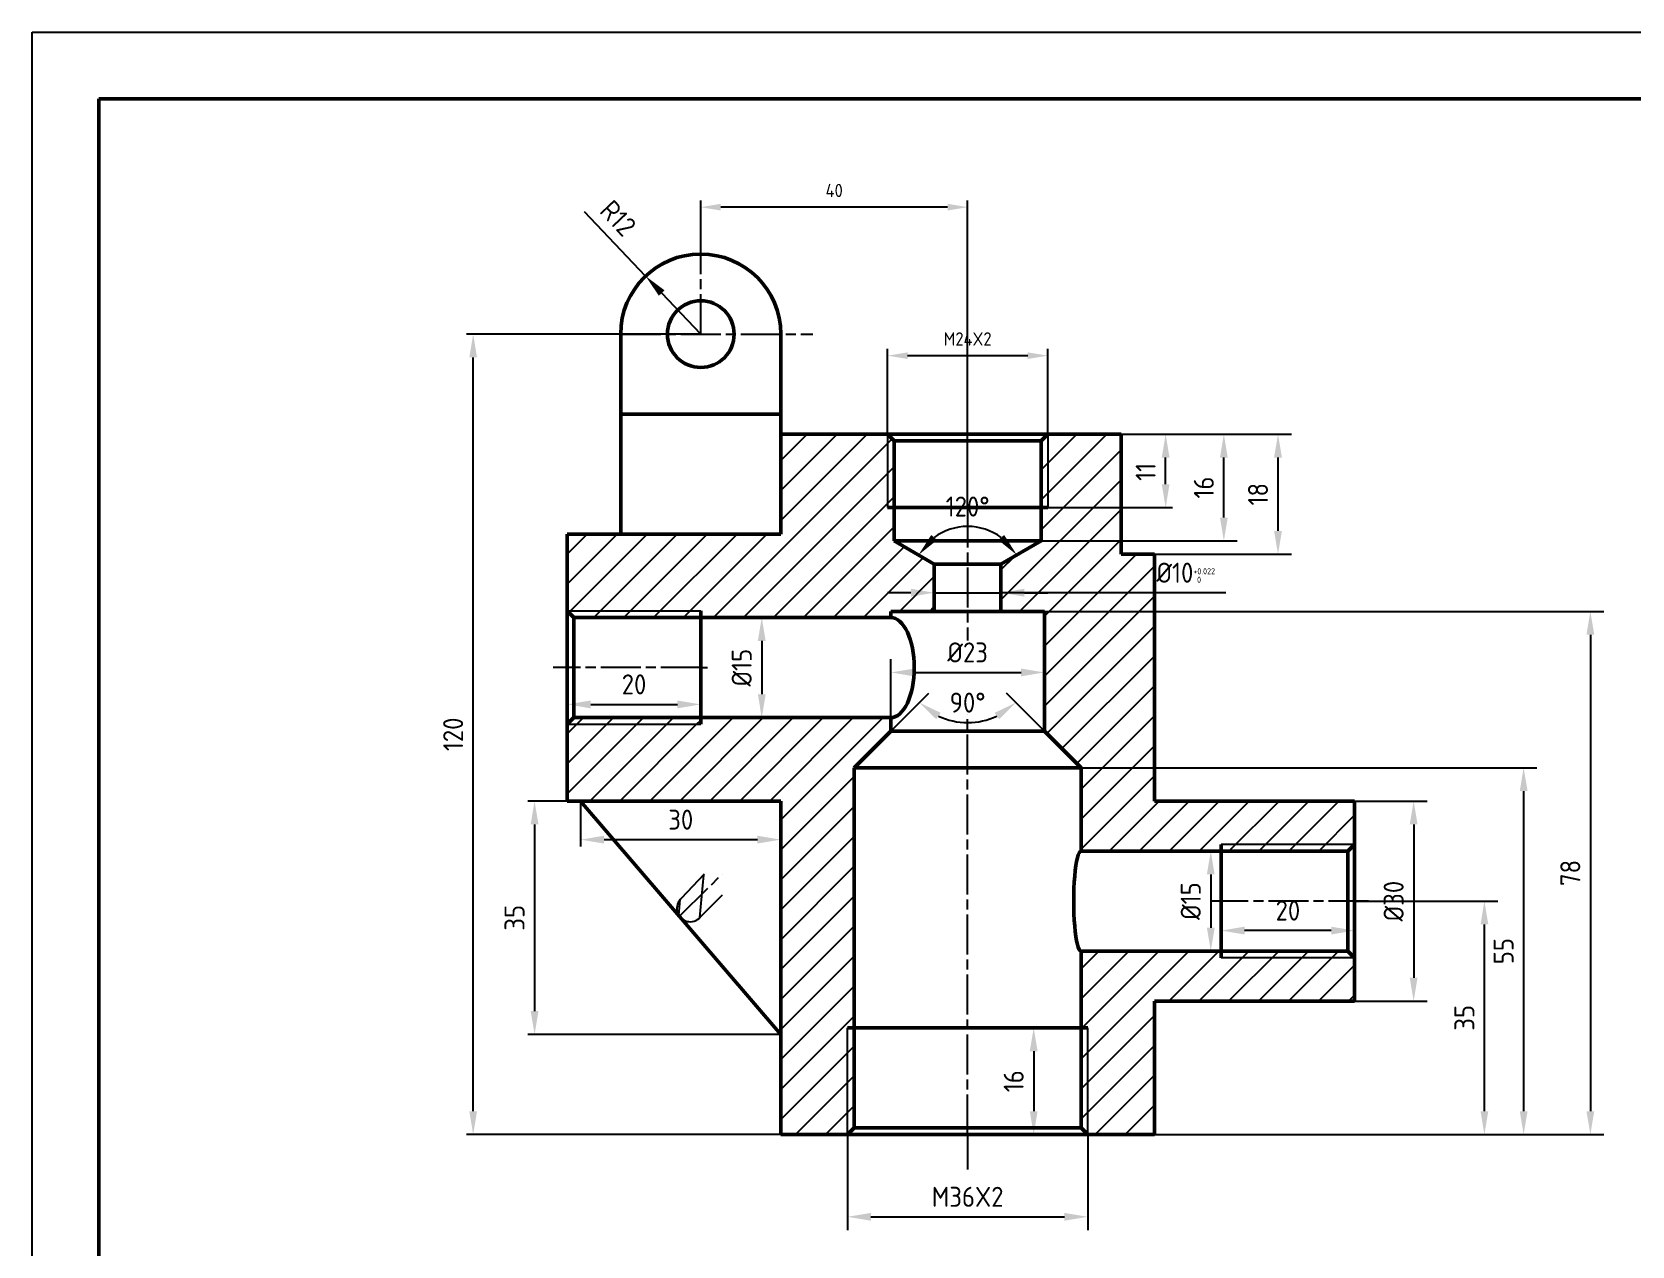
# Model space of a CAD drawing. Header units: millimetres. Extents: x 1288 to 1712, y 2129 to 2426.
# Drawn here: x 1288 to 1527.8, y 2244.2 to 2426.2 of the extents above; entities that cross this region are included whole.
import ezdxf

# ---------------------------------------------------------------- set-up
doc = ezdxf.new("R2010")
doc.units = ezdxf.units.MM
doc.linetypes.add('AM_ISO08W050x2', pattern=[9, 6, -0.75, 1.5, -0.75])
for name, color, linetype, lineweight in [('AM_5', 3, 'Continuous', 25), ('点划线', 250, 'AM_ISO08W050x2', 25), ('粗实线', 250, 'Continuous', 50), ('细实线', 250, 'Continuous', 25)]:
    doc.layers.add(name, color=color, linetype=linetype, lineweight=lineweight)
doc.styles.add('ACISOTS', font='isocp.shx', dxfattribs={"bigfont": 'gbcbig.shx'})
doc.dimstyles.new('AM_ISO$0', dxfattribs={"dimtxt": 2, "dimasz": 3, "dimexe": 1, "dimexo": 0, "dimgap": 1.5, "dimtad": 1, "dimtoh": 1, "dimdsep": 46, "dimtxsty": 'ACISOTS', "dimcen": 0, "dimclrd": 7, "dimclre": 7, "dimclrt": 7, "dimadec": 0, "dimazin": 2, "dimtp": 0.1, "dimtm": 0.1, "dimtfac": 0.3, "dimtmove": 0, "dimatfit": 3, "dimfxl": 1, "dimlwd": 25, "dimlwe": -1, "dimarcsym": 1})
doc.dimstyles.new('AM_ISO$2', dxfattribs={"dimtxt": 2, "dimasz": 2, "dimexe": 1, "dimexo": 0, "dimgap": 1.5, "dimtad": 1, "dimtoh": 1, "dimdsep": 46, "dimtxsty": 'ACISOTS', "dimcen": 0, "dimclrd": 7, "dimclre": 7, "dimclrt": 7, "dimadec": 0, "dimazin": 2, "dimtp": 0.1, "dimtm": 0.1, "dimtfac": 0.3, "dimtmove": 0, "dimatfit": 3, "dimfxl": 1, "dimlwd": 25, "dimlwe": -1, "dimarcsym": 1})
doc.dimstyles.new('AM_ISO$4', dxfattribs={"dimtxt": 2, "dimasz": 2, "dimexe": 1, "dimexo": 0, "dimgap": 1.5, "dimtad": 1, "dimtoh": 1, "dimdsep": 46, "dimtxsty": 'ACISOTS', "dimcen": 0, "dimsd1": 1, "dimclrd": 7, "dimclre": 7, "dimclrt": 7, "dimadec": 0, "dimazin": 2, "dimtp": 0.1, "dimtm": 0.1, "dimtfac": 0.3, "dimtofl": 0, "dimtmove": 0, "dimatfit": 2, "dimfxl": 1, "dimlwd": 25, "dimlwe": -1, "dimarcsym": 1})
pattern_1 = [(45, (-398, 420), (-2.245064, 2.245064), [])]

# ---------------------------------------------------------------- blocks, each defined once
blk = doc.blocks.new('*D3')
at = {"layer": 'AM_5', "color": 7, "linetype": 'ByBlock', "transparency": 16777216}
for p, q in [((1416.27, 2365.9), (1416.27, 2378.67)), ((1440.27, 2365.9), (1440.27, 2378.67))]:
    blk.add_line(p, q, dxfattribs=at)
at = {"layer": 'AM_5', "color": 7, "linetype": 'ByBlock', "lineweight": 25, "transparency": 16777216}
blk.add_line((1419.27, 2377.67), (1437.27, 2377.67), dxfattribs=at)
at = {"layer": 'AM_5', "color": 7, "transparency": 16777216}
for points in [[(1419.27, 2378.17), (1419.27, 2377.17), (1416.27, 2377.67)], [(1437.27, 2378.17), (1437.27, 2377.17), (1440.27, 2377.67)]]:
    blk.add_solid(points, dxfattribs=at)
at = {"layer": 'Defpoints', "color": 0, "transparency": 16777216}
for p in [(1440.27, 2377.67), (1416.27, 2365.9), (1440.27, 2365.9)]:
    blk.add_point(p, dxfattribs=at)
at = {"layer": 'AM_5', "color": 7, "transparency": 16777216, "insert": (1428.27, 2380.17), "char_height": 2, "attachment_point": 5, "style": 'ACISOTS'}
blk.add_mtext('M24X2', dxfattribs=at)
blk = doc.blocks.new('*D4')
at = {"layer": 'AM_5', "color": 7, "linetype": 'ByBlock', "transparency": 16777216}
for p, q in [((1388.27, 2395), (1388.27, 2400.93)), ((1428.27, 2358.1), (1428.27, 2400.93))]:
    blk.add_line(p, q, dxfattribs=at)
at = {"layer": 'AM_5', "color": 7, "linetype": 'ByBlock', "lineweight": 25, "transparency": 16777216}
blk.add_line((1425.27, 2399.93), (1391.27, 2399.93), dxfattribs=at)
at = {"layer": 'AM_5', "color": 7, "transparency": 16777216}
for points in [[(1391.27, 2400.43), (1391.27, 2399.43), (1388.27, 2399.93)], [(1425.27, 2400.43), (1425.27, 2399.43), (1428.27, 2399.93)]]:
    blk.add_solid(points, dxfattribs=at)
at = {"layer": 'Defpoints', "color": 0, "transparency": 16777216}
for p in [(1388.27, 2399.93), (1388.27, 2395), (1428.27, 2358.1)]:
    blk.add_point(p, dxfattribs=at)
at = {"layer": 'AM_5', "color": 7, "transparency": 16777216, "insert": (1408.27, 2402.43), "char_height": 2, "attachment_point": 5, "style": 'ACISOTS'}
blk.add_mtext('40', dxfattribs=at)
blk = doc.blocks.new('*D20')
at = {"layer": 'AM_5', "color": 7, "linetype": 'ByBlock', "transparency": 16777216}
for p, q in [((1370.27, 2310.9), (1370.27, 2304.11)), ((1400.27, 2310.9), (1400.27, 2304.11))]:
    blk.add_line(p, q, dxfattribs=at)
at = {"layer": 'AM_5', "color": 7, "linetype": 'ByBlock', "lineweight": 25, "transparency": 16777216}
blk.add_line((1373.77, 2305.11), (1396.77, 2305.11), dxfattribs=at)
at = {"layer": 'AM_5', "color": 7, "transparency": 16777216}
for points in [[(1373.77, 2305.7), (1373.77, 2304.53), (1370.27, 2305.11)], [(1396.77, 2305.7), (1396.77, 2304.53), (1400.27, 2305.11)]]:
    blk.add_solid(points, dxfattribs=at)
at = {"layer": 'Defpoints', "color": 0, "transparency": 16777216}
for p in [(1370.27, 2310.9), (1400.27, 2310.9), (1400.27, 2305.11)]:
    blk.add_point(p, dxfattribs=at)
at = {"layer": 'AM_5', "color": 7, "transparency": 16777216, "insert": (1385.27, 2308.11), "char_height": 3, "attachment_point": 5, "style": 'ACISOTS'}
blk.add_mtext('30', dxfattribs=at)
blk = doc.blocks.new('*D21')
at = {"layer": 'AM_5', "color": 7, "linetype": 'ByBlock', "transparency": 16777216}
for p, q in [((1368.27, 2310.9), (1362.36, 2310.9)), ((1400.27, 2275.9), (1362.36, 2275.9))]:
    blk.add_line(p, q, dxfattribs=at)
at = {"layer": 'AM_5', "color": 7, "linetype": 'ByBlock', "lineweight": 25, "transparency": 16777216}
blk.add_line((1363.36, 2307.4), (1363.36, 2279.4), dxfattribs=at)
at = {"layer": 'AM_5', "color": 7, "transparency": 16777216}
for points in [[(1362.78, 2307.4), (1363.95, 2307.4), (1363.36, 2310.9)], [(1362.78, 2279.4), (1363.95, 2279.4), (1363.36, 2275.9)]]:
    blk.add_solid(points, dxfattribs=at)
at = {"layer": 'Defpoints', "color": 0, "transparency": 16777216}
for p in [(1368.27, 2310.9), (1363.36, 2275.9), (1400.27, 2275.9)]:
    blk.add_point(p, dxfattribs=at)
at = {"layer": 'AM_5', "color": 7, "transparency": 16777216, "insert": (1360.36, 2293.4), "char_height": 3, "attachment_point": 5, "rotation": 90, "style": 'ACISOTS'}
blk.add_mtext('35', dxfattribs=at)
blk = doc.blocks.new('*D22')
at = {"layer": 'AM_5', "color": 7, "linetype": 'ByBlock', "transparency": 16777216}
for p, q in [((1388.27, 2380.9), (1353.16, 2380.9)), ((1400.27, 2260.9), (1353.16, 2260.9))]:
    blk.add_line(p, q, dxfattribs=at)
at = {"layer": 'AM_5', "color": 7, "linetype": 'ByBlock', "lineweight": 25, "transparency": 16777216}
blk.add_line((1354.16, 2264.4), (1354.16, 2377.4), dxfattribs=at)
at = {"layer": 'AM_5', "color": 7, "transparency": 16777216}
for points in [[(1353.58, 2377.4), (1354.74, 2377.4), (1354.16, 2380.9)], [(1353.58, 2264.4), (1354.74, 2264.4), (1354.16, 2260.9)]]:
    blk.add_solid(points, dxfattribs=at)
at = {"layer": 'Defpoints', "color": 0, "transparency": 16777216}
for p in [(1354.16, 2380.9), (1388.27, 2380.9), (1400.27, 2260.9)]:
    blk.add_point(p, dxfattribs=at)
at = {"layer": 'AM_5', "color": 7, "transparency": 16777216, "insert": (1351.16, 2320.9), "char_height": 3, "attachment_point": 5, "rotation": 90, "style": 'ACISOTS'}
blk.add_mtext('120', dxfattribs=at)
blk = doc.blocks.new('*D23')
at = {"layer": 'AM_5', "color": 7, "linetype": 'ByBlock', "transparency": 16777216}
for p, q in [((1451.27, 2365.9), (1458.95, 2365.9)), ((1428.27, 2354.9), (1458.95, 2354.9))]:
    blk.add_line(p, q, dxfattribs=at)
at = {"layer": 'AM_5', "color": 7, "linetype": 'ByBlock', "lineweight": 25, "transparency": 16777216}
blk.add_line((1457.95, 2358.4), (1457.95, 2362.4), dxfattribs=at)
at = {"layer": 'AM_5', "color": 7, "transparency": 16777216}
for points in [[(1457.36, 2362.4), (1458.53, 2362.4), (1457.95, 2365.9)], [(1457.36, 2358.4), (1458.53, 2358.4), (1457.95, 2354.9)]]:
    blk.add_solid(points, dxfattribs=at)
at = {"layer": 'Defpoints', "color": 0, "transparency": 16777216}
for p in [(1451.27, 2365.9), (1457.95, 2365.9), (1428.27, 2354.9)]:
    blk.add_point(p, dxfattribs=at)
at = {"layer": 'AM_5', "color": 7, "transparency": 16777216, "insert": (1454.95, 2360.25), "char_height": 3, "attachment_point": 5, "rotation": 90, "style": 'ACISOTS'}
blk.add_mtext('11', dxfattribs=at)
blk = doc.blocks.new('*D24')
at = {"layer": 'AM_5', "color": 7, "linetype": 'ByBlock', "transparency": 16777216}
for p, q in [((1440.27, 2365.9), (1468.67, 2365.9)), ((1439.27, 2349.9), (1468.67, 2349.9))]:
    blk.add_line(p, q, dxfattribs=at)
at = {"layer": 'AM_5', "color": 7, "linetype": 'ByBlock', "lineweight": 25, "transparency": 16777216}
blk.add_line((1466.67, 2353.4), (1466.67, 2362.4), dxfattribs=at)
at = {"layer": 'AM_5', "color": 7, "transparency": 16777216}
for points in [[(1466.09, 2362.4), (1467.25, 2362.4), (1466.67, 2365.9)], [(1466.09, 2353.4), (1467.25, 2353.4), (1466.67, 2349.9)]]:
    blk.add_solid(points, dxfattribs=at)
at = {"layer": 'Defpoints', "color": 0, "transparency": 16777216}
for p in [(1440.27, 2365.9), (1466.67, 2365.9), (1439.27, 2349.9)]:
    blk.add_point(p, dxfattribs=at)
at = {"layer": 'AM_5', "color": 7, "transparency": 16777216, "insert": (1463.67, 2357.9), "char_height": 3, "attachment_point": 5, "rotation": 90, "style": 'ACISOTS'}
blk.add_mtext('16', dxfattribs=at)
blk = doc.blocks.new('*D25')
at = {"layer": 'AM_5', "color": 7, "linetype": 'ByBlock', "transparency": 16777216}
for p, q in [((1440.27, 2365.9), (1476.79, 2365.9)), ((1456.27, 2347.9), (1476.79, 2347.9))]:
    blk.add_line(p, q, dxfattribs=at)
at = {"layer": 'AM_5', "color": 7, "linetype": 'ByBlock', "lineweight": 25, "transparency": 16777216}
blk.add_line((1474.79, 2351.4), (1474.79, 2362.4), dxfattribs=at)
at = {"layer": 'AM_5', "color": 7, "transparency": 16777216}
for points in [[(1474.2, 2362.4), (1475.37, 2362.4), (1474.79, 2365.9)], [(1474.2, 2351.4), (1475.37, 2351.4), (1474.79, 2347.9)]]:
    blk.add_solid(points, dxfattribs=at)
at = {"layer": 'Defpoints', "color": 0, "transparency": 16777216}
for p in [(1440.27, 2365.9), (1474.79, 2365.9), (1456.27, 2347.9)]:
    blk.add_point(p, dxfattribs=at)
at = {"layer": 'AM_5', "color": 7, "transparency": 16777216, "insert": (1471.79, 2356.9), "char_height": 3, "attachment_point": 5, "rotation": 90, "style": 'ACISOTS'}
blk.add_mtext('18', dxfattribs=at)
blk = doc.blocks.new('*D26')
at = {"layer": 'AM_5', "color": 7, "linetype": 'ByBlock', "transparency": 16777216}
for p, q in [((1486.27, 2310.9), (1497.12, 2310.9)), ((1486.27, 2280.9), (1497.12, 2280.9))]:
    blk.add_line(p, q, dxfattribs=at)
at = {"layer": 'AM_5', "color": 7, "linetype": 'ByBlock', "lineweight": 25, "transparency": 16777216}
blk.add_line((1495.12, 2307.4), (1495.12, 2284.4), dxfattribs=at)
at = {"layer": 'AM_5', "color": 7, "transparency": 16777216}
for points in [[(1494.53, 2307.4), (1495.7, 2307.4), (1495.12, 2310.9)], [(1494.53, 2284.4), (1495.7, 2284.4), (1495.12, 2280.9)]]:
    blk.add_solid(points, dxfattribs=at)
at = {"layer": 'Defpoints', "color": 0, "transparency": 16777216}
for p in [(1486.27, 2310.9), (1486.27, 2280.9), (1495.12, 2280.9)]:
    blk.add_point(p, dxfattribs=at)
at = {"layer": 'AM_5', "color": 7, "transparency": 16777216, "insert": (1492.12, 2295.9), "char_height": 3, "attachment_point": 5, "rotation": 90, "style": 'ACISOTS'}
blk.add_mtext('%%C30', dxfattribs=at)
blk = doc.blocks.new('*D27')
at = {"layer": 'AM_5', "color": 7, "linetype": 'ByBlock', "transparency": 16777216}
for p, q in [((1486.27, 2295.9), (1507.72, 2295.9)), ((1456.27, 2260.9), (1507.72, 2260.9))]:
    blk.add_line(p, q, dxfattribs=at)
at = {"layer": 'AM_5', "color": 7, "linetype": 'ByBlock', "lineweight": 25, "transparency": 16777216}
blk.add_line((1505.72, 2264.4), (1505.72, 2292.4), dxfattribs=at)
at = {"layer": 'AM_5', "color": 7, "transparency": 16777216}
for points in [[(1505.14, 2292.4), (1506.31, 2292.4), (1505.72, 2295.9)], [(1505.14, 2264.4), (1506.31, 2264.4), (1505.72, 2260.9)]]:
    blk.add_solid(points, dxfattribs=at)
at = {"layer": 'Defpoints', "color": 0, "transparency": 16777216}
for p in [(1486.27, 2295.9), (1505.72, 2295.9), (1456.27, 2260.9)]:
    blk.add_point(p, dxfattribs=at)
at = {"layer": 'AM_5', "color": 7, "transparency": 16777216, "insert": (1502.72, 2278.4), "char_height": 3, "attachment_point": 5, "rotation": 90, "style": 'ACISOTS'}
blk.add_mtext('35', dxfattribs=at)
blk = doc.blocks.new('*D28')
at = {"layer": 'AM_5', "color": 7, "linetype": 'ByBlock', "transparency": 16777216}
for p, q in [((1445.27, 2315.9), (1513.6, 2315.9)), ((1456.27, 2260.9), (1513.6, 2260.9))]:
    blk.add_line(p, q, dxfattribs=at)
at = {"layer": 'AM_5', "color": 7, "linetype": 'ByBlock', "lineweight": 25, "transparency": 16777216}
blk.add_line((1511.6, 2312.4), (1511.6, 2264.4), dxfattribs=at)
at = {"layer": 'AM_5', "color": 7, "transparency": 16777216}
for points in [[(1511.02, 2312.4), (1512.19, 2312.4), (1511.6, 2315.9)], [(1511.02, 2264.4), (1512.19, 2264.4), (1511.6, 2260.9)]]:
    blk.add_solid(points, dxfattribs=at)
at = {"layer": 'Defpoints', "color": 0, "transparency": 16777216}
for p in [(1445.27, 2315.9), (1456.27, 2260.9), (1511.6, 2260.9)]:
    blk.add_point(p, dxfattribs=at)
at = {"layer": 'AM_5', "color": 7, "transparency": 16777216, "insert": (1508.6, 2288.4), "char_height": 3, "attachment_point": 5, "rotation": 90, "style": 'ACISOTS'}
blk.add_mtext('55', dxfattribs=at)
blk = doc.blocks.new('*D29')
at = {"layer": 'AM_5', "color": 7, "linetype": 'ByBlock', "transparency": 16777216}
for p, q in [((1439.77, 2339.34), (1523.6, 2339.34)), ((1456.27, 2260.9), (1523.6, 2260.9))]:
    blk.add_line(p, q, dxfattribs=at)
at = {"layer": 'AM_5', "color": 7, "linetype": 'ByBlock', "lineweight": 25, "transparency": 16777216}
blk.add_line((1521.6, 2335.84), (1521.6, 2264.4), dxfattribs=at)
at = {"layer": 'AM_5', "color": 7, "transparency": 16777216}
for points in [[(1521.02, 2335.84), (1522.19, 2335.84), (1521.6, 2339.34)], [(1521.02, 2264.4), (1522.19, 2264.4), (1521.6, 2260.9)]]:
    blk.add_solid(points, dxfattribs=at)
at = {"layer": 'Defpoints', "color": 0, "transparency": 16777216}
for p in [(1439.77, 2339.34), (1456.27, 2260.9), (1521.6, 2260.9)]:
    blk.add_point(p, dxfattribs=at)
at = {"layer": 'AM_5', "color": 7, "transparency": 16777216, "insert": (1518.6, 2300.12), "char_height": 3, "attachment_point": 5, "rotation": 90, "style": 'ACISOTS'}
blk.add_mtext('78', dxfattribs=at)
blk = doc.blocks.new('*D30')
at = {"layer": 'AM_5', "color": 7, "linetype": 'ByBlock', "transparency": 16777216}
for p, q in [((1410.27, 2260.9), (1410.27, 2246.57)), ((1446.27, 2260.9), (1446.27, 2246.57))]:
    blk.add_line(p, q, dxfattribs=at)
at = {"layer": 'AM_5', "color": 7, "linetype": 'ByBlock', "lineweight": 25, "transparency": 16777216}
blk.add_line((1413.77, 2248.57), (1442.77, 2248.57), dxfattribs=at)
at = {"layer": 'AM_5', "color": 7, "transparency": 16777216}
for points in [[(1413.77, 2249.16), (1413.77, 2247.99), (1410.27, 2248.57)], [(1442.77, 2249.16), (1442.77, 2247.99), (1446.27, 2248.57)]]:
    blk.add_solid(points, dxfattribs=at)
at = {"layer": 'Defpoints', "color": 0, "transparency": 16777216}
for p in [(1410.27, 2260.9), (1446.27, 2260.9), (1446.27, 2248.57)]:
    blk.add_point(p, dxfattribs=at)
at = {"layer": 'AM_5', "color": 7, "transparency": 16777216, "insert": (1428.27, 2251.57), "char_height": 3, "attachment_point": 5, "style": 'ACISOTS'}
blk.add_mtext('M36X2', dxfattribs=at)
blk = doc.blocks.new('*D31')
at = {"layer": 'AM_5', "color": 7, "linetype": 'ByBlock', "transparency": 16777216}
for p, q in [((1445.27, 2276.9), (1436.17, 2276.9)), ((1445.27, 2260.9), (1436.17, 2260.9))]:
    blk.add_line(p, q, dxfattribs=at)
at = {"layer": 'AM_5', "color": 7, "linetype": 'ByBlock', "lineweight": 25, "transparency": 16777216}
blk.add_line((1438.17, 2273.4), (1438.17, 2264.4), dxfattribs=at)
at = {"layer": 'AM_5', "color": 7, "transparency": 16777216}
for points in [[(1437.59, 2273.4), (1438.75, 2273.4), (1438.17, 2276.9)], [(1437.59, 2264.4), (1438.75, 2264.4), (1438.17, 2260.9)]]:
    blk.add_solid(points, dxfattribs=at)
at = {"layer": 'Defpoints', "color": 0, "transparency": 16777216}
for p in [(1445.27, 2276.9), (1438.17, 2260.9), (1445.27, 2260.9)]:
    blk.add_point(p, dxfattribs=at)
at = {"layer": 'AM_5', "color": 7, "transparency": 16777216, "insert": (1435.17, 2268.9), "char_height": 3, "attachment_point": 5, "rotation": 90, "style": 'ACISOTS'}
blk.add_mtext('16', dxfattribs=at)
blk = doc.blocks.new('*D32')
at = {"layer": 'AM_5', "color": 7, "linetype": 'ByBlock', "transparency": 16777216}
for p, q in [((1416.77, 2338.4), (1395.41, 2338.4)), ((1416.77, 2323.4), (1395.41, 2323.4))]:
    blk.add_line(p, q, dxfattribs=at)
at = {"layer": 'AM_5', "color": 7, "linetype": 'ByBlock', "lineweight": 25, "transparency": 16777216}
blk.add_line((1397.41, 2334.9), (1397.41, 2326.9), dxfattribs=at)
at = {"layer": 'AM_5', "color": 7, "transparency": 16777216}
for points in [[(1396.83, 2334.9), (1398, 2334.9), (1397.41, 2338.4)], [(1396.83, 2326.9), (1398, 2326.9), (1397.41, 2323.4)]]:
    blk.add_solid(points, dxfattribs=at)
at = {"layer": 'Defpoints', "color": 0, "transparency": 16777216}
for p in [(1416.77, 2338.4), (1397.41, 2323.4), (1416.77, 2323.4)]:
    blk.add_point(p, dxfattribs=at)
at = {"layer": 'AM_5', "color": 7, "transparency": 16777216, "insert": (1394.41, 2330.9), "char_height": 3, "attachment_point": 5, "rotation": 90, "style": 'ACISOTS'}
blk.add_mtext('%%C15', dxfattribs=at)
blk = doc.blocks.new('*D33')
at = {"layer": 'AM_5', "color": 7, "linetype": 'ByBlock', "transparency": 16777216}
for p, q in [((1368.27, 2324.73), (1368.27, 2327.39)), ((1388.27, 2324.73), (1388.27, 2327.39))]:
    blk.add_line(p, q, dxfattribs=at)
at = {"layer": 'AM_5', "color": 7, "linetype": 'ByBlock', "lineweight": 25, "transparency": 16777216}
blk.add_line((1371.77, 2325.39), (1384.77, 2325.39), dxfattribs=at)
at = {"layer": 'AM_5', "color": 7, "transparency": 16777216}
for points in [[(1371.77, 2325.97), (1371.77, 2324.8), (1368.27, 2325.39)], [(1384.77, 2325.97), (1384.77, 2324.8), (1388.27, 2325.39)]]:
    blk.add_solid(points, dxfattribs=at)
at = {"layer": 'Defpoints', "color": 0, "transparency": 16777216}
for p in [(1368.27, 2324.73), (1388.27, 2325.39), (1388.27, 2324.73)]:
    blk.add_point(p, dxfattribs=at)
at = {"layer": 'AM_5', "color": 7, "transparency": 16777216, "insert": (1378.27, 2328.39), "char_height": 3, "attachment_point": 5, "style": 'ACISOTS'}
blk.add_mtext('20', dxfattribs=at)
blk = doc.blocks.new('*D34')
at = {"layer": 'AM_5', "color": 7, "linetype": 'ByBlock', "transparency": 16777216}
for p, q in [((1423.27, 2339.34), (1423.27, 2344.13)), ((1433.27, 2339.34), (1433.27, 2344.13))]:
    blk.add_line(p, q, dxfattribs=at)
at = {"layer": 'AM_5', "color": 7, "linetype": 'ByBlock', "lineweight": 25, "transparency": 16777216}
for p, q in [((1419.77, 2342.13), (1416.27, 2342.13)), ((1423.27, 2342.13), (1433.27, 2342.13)), ((1423.27, 2342.13), (1433.27, 2342.13)), ((1466.99, 2342.13), (1433.27, 2342.13)), ((1436.77, 2342.13), (1440.27, 2342.13))]:
    blk.add_line(p, q, dxfattribs=at)
at = {"layer": 'AM_5', "color": 7, "transparency": 16777216}
for points in [[(1419.77, 2342.72), (1419.77, 2341.55), (1423.27, 2342.13)], [(1436.77, 2342.72), (1436.77, 2341.55), (1433.27, 2342.13)]]:
    blk.add_solid(points, dxfattribs=at)
at = {"layer": 'Defpoints', "color": 0, "transparency": 16777216}
for p in [(1433.27, 2342.13), (1423.27, 2339.34), (1433.27, 2339.34)]:
    blk.add_point(p, dxfattribs=at)
at = {"layer": 'AM_5', "color": 7, "transparency": 16777216, "insert": (1460.96, 2345.13), "char_height": 3, "attachment_point": 5, "style": 'ACISOTS'}
blk.add_mtext('%%C10{\\H0.9;\\S+0.022^  0;}', dxfattribs=at)
blk = doc.blocks.new('*D35')
at = {"layer": 'AM_5', "color": 7, "linetype": 'ByBlock', "lineweight": 25, "transparency": 16777216}
blk.add_arc((1428.27, 2343.55), 8.51, 53.7448, 126.2552, dxfattribs=at)
at = {"layer": 'AM_5', "color": 7, "transparency": 16777216}
for points in [[(1423.68, 2350.02), (1422.81, 2350.79), (1420.91, 2347.8)], [(1433.74, 2350.79), (1432.87, 2350.02), (1435.64, 2347.8)]]:
    blk.add_solid(points, dxfattribs=at)
at = {"layer": 'Defpoints', "color": 0, "transparency": 16777216}
for p in [(1431.18, 2351.54), (1417.27, 2349.9), (1439.27, 2349.9), (1423.27, 2346.43), (1433.27, 2346.43)]:
    blk.add_point(p, dxfattribs=at)
at = {"layer": 'AM_5', "color": 7, "transparency": 16777216, "insert": (1428.27, 2355.05), "char_height": 3, "attachment_point": 5, "style": 'ACISOTS'}
blk.add_mtext('120°', dxfattribs=at)
blk = doc.blocks.new('*D36')
at = {"layer": 'AM_5', "color": 7, "linetype": 'ByBlock', "transparency": 16777216}
for p, q in [((1416.77, 2321.4), (1422.45, 2327.07)), ((1439.77, 2321.4), (1434.1, 2327.07))]:
    blk.add_line(p, q, dxfattribs=at)
at = {"layer": 'AM_5', "color": 7, "linetype": 'ByBlock', "lineweight": 25, "transparency": 16777216}
blk.add_arc((1428.27, 2332.9), 10.24, 244.6855, 295.3145, dxfattribs=at)
at = {"layer": 'AM_5', "color": 7, "transparency": 16777216}
for points in [[(1423.56, 2323.17), (1424.23, 2324.12), (1421.03, 2325.66)], [(1432.32, 2324.12), (1432.99, 2323.17), (1435.51, 2325.66)]]:
    blk.add_solid(points, dxfattribs=at)
at = {"layer": 'Defpoints', "color": 0, "transparency": 16777216}
for p in [(1416.77, 2321.4), (1425.62, 2323.01), (1439.77, 2321.4), (1411.27, 2315.9), (1445.27, 2315.9)]:
    blk.add_point(p, dxfattribs=at)
at = {"layer": 'AM_5', "color": 7, "transparency": 16777216, "insert": (1428.27, 2325.66), "char_height": 3, "attachment_point": 5, "style": 'ACISOTS'}
blk.add_mtext('90°', dxfattribs=at)
blk = doc.blocks.new('*D37')
at = {"layer": 'AM_5', "color": 7, "linetype": 'ByBlock', "transparency": 16777216}
for p, q in [((1416.77, 2323.4), (1416.77, 2332.18)), ((1439.77, 2323.4), (1439.77, 2332.18))]:
    blk.add_line(p, q, dxfattribs=at)
at = {"layer": 'AM_5', "color": 7, "linetype": 'ByBlock', "lineweight": 25, "transparency": 16777216}
blk.add_line((1420.27, 2330.18), (1436.27, 2330.18), dxfattribs=at)
at = {"layer": 'AM_5', "color": 7, "transparency": 16777216}
for points in [[(1420.27, 2330.76), (1420.27, 2329.59), (1416.77, 2330.18)], [(1436.27, 2330.76), (1436.27, 2329.59), (1439.77, 2330.18)]]:
    blk.add_solid(points, dxfattribs=at)
at = {"layer": 'Defpoints', "color": 0, "transparency": 16777216}
for p in [(1439.77, 2330.18), (1416.77, 2323.4), (1439.77, 2323.4)]:
    blk.add_point(p, dxfattribs=at)
at = {"layer": 'AM_5', "color": 7, "transparency": 16777216, "insert": (1428.27, 2333.18), "char_height": 3, "attachment_point": 5, "style": 'ACISOTS'}
blk.add_mtext('%%C23', dxfattribs=at)
blk = doc.blocks.new('*D38')
at = {"layer": 'AM_5', "color": 7, "linetype": 'ByBlock', "lineweight": 25, "transparency": 16777216}
for p, q in [((1380, 2389.59), (1370.86, 2399.21)), ((1388.27, 2380.9), (1382.42, 2387.06))]:
    blk.add_line(p, q, dxfattribs=at)
at = {"layer": 'AM_5', "color": 7, "transparency": 16777216}
blk.add_solid([(1382.84, 2387.46), (1381.99, 2386.65), (1380, 2389.59)], dxfattribs=at)
at = {"layer": 'Defpoints', "color": 0, "transparency": 16777216}
for p in [(1380, 2389.59), (1388.27, 2380.9)]:
    blk.add_point(p, dxfattribs=at)
at = {"layer": 'AM_5', "color": 7, "transparency": 16777216, "insert": (1375.88, 2398.28), "char_height": 3, "attachment_point": 5, "rotation": 313.5576, "style": 'ACISOTS'}
blk.add_mtext('R12', dxfattribs=at)
blk = doc.blocks.new('*D39')
at = {"layer": 'AM_5', "color": 7, "linetype": 'ByBlock', "transparency": 16777216}
for p, q in [((1466.27, 2303.4), (1462.71, 2303.4)), ((1466.27, 2288.4), (1462.71, 2288.4))]:
    blk.add_line(p, q, dxfattribs=at)
at = {"layer": 'AM_5', "color": 7, "linetype": 'ByBlock', "lineweight": 25, "transparency": 16777216}
blk.add_line((1464.71, 2299.9), (1464.71, 2291.9), dxfattribs=at)
at = {"layer": 'AM_5', "color": 7, "transparency": 16777216}
for points in [[(1464.13, 2299.9), (1465.29, 2299.9), (1464.71, 2303.4)], [(1464.13, 2291.9), (1465.29, 2291.9), (1464.71, 2288.4)]]:
    blk.add_solid(points, dxfattribs=at)
at = {"layer": 'Defpoints', "color": 0, "transparency": 16777216}
for p in [(1466.27, 2303.4), (1464.71, 2288.4), (1466.27, 2288.4)]:
    blk.add_point(p, dxfattribs=at)
at = {"layer": 'AM_5', "color": 7, "transparency": 16777216, "insert": (1461.71, 2295.9), "char_height": 3, "attachment_point": 5, "rotation": 90, "style": 'ACISOTS'}
blk.add_mtext('%%C15', dxfattribs=at)
blk = doc.blocks.new('*D40')
at = {"layer": 'AM_5', "color": 7, "linetype": 'ByBlock', "transparency": 16777216}
for p, q in [((1466.27, 2292.54), (1466.27, 2289.48)), ((1486.27, 2292.54), (1486.27, 2289.48))]:
    blk.add_line(p, q, dxfattribs=at)
at = {"layer": 'AM_5', "color": 7, "linetype": 'ByBlock', "lineweight": 25, "transparency": 16777216}
blk.add_line((1482.77, 2291.48), (1469.77, 2291.48), dxfattribs=at)
at = {"layer": 'AM_5', "color": 7, "transparency": 16777216}
for points in [[(1469.77, 2292.06), (1469.77, 2290.9), (1466.27, 2291.48)], [(1482.77, 2292.06), (1482.77, 2290.9), (1486.27, 2291.48)]]:
    blk.add_solid(points, dxfattribs=at)
at = {"layer": 'Defpoints', "color": 0, "transparency": 16777216}
for p in [(1466.27, 2292.54), (1466.27, 2291.48), (1486.27, 2292.54)]:
    blk.add_point(p, dxfattribs=at)
at = {"layer": 'AM_5', "color": 7, "transparency": 16777216, "insert": (1476.27, 2294.48), "char_height": 3, "attachment_point": 5, "style": 'ACISOTS'}
blk.add_mtext('20', dxfattribs=at)

msp = doc.modelspace()

# ---------------------------------------------------------------- hatches: boundary and pattern name
at = {"layer": '点划线'}
h = msp.add_hatch(dxfattribs=at)
h.set_pattern_fill('ANSI31', color=256, angle=220)
h.set_pattern_definition([(265, (-398, 420), (3.162918, -0.2767195), [])])
h.paths.add_polyline_path([(1391.53, 2296.83), (1390.06, 2298.53), (1385.07, 2293.63), (1385.27, 2293.4, 0.391902), (1387.99, 2293.29)])
h.paths.add_polyline_path([(1390.06, 2298.53), (1388.82, 2299.97), (1385.39, 2296.33, 0.391902), (1385.07, 2293.63)])
at = {"layer": '细实线'}
h = msp.add_hatch(dxfattribs=at)
h.set_pattern_fill('ANSI31', color=256, style=0)
h.set_pattern_definition(pattern_1)
h.paths.add_polyline_path([(1451.27, 2365.9), (1440.27, 2365.9), (1440.28, 2354.9), (1439.27, 2354.9), (1439.27, 2349.9), (1433.27, 2346.43), (1433.27, 2339.34), (1439.77, 2339.34), (1439.77, 2321.4), (1445.27, 2315.9), (1445.27, 2303.4), (1466.27, 2303.4), (1466.27, 2304.4), (1486.27, 2304.4), (1486.27, 2310.9), (1456.27, 2310.9), (1456.27, 2347.9), (1451.27, 2347.9)])
h.paths.add_polyline_path([(1440.27, 2365.9), (1439.27, 2364.9), (1439.27, 2354.9), (1440.28, 2354.9)], flags=17)
h.paths.add_polyline_path([(1486.27, 2304.4), (1466.27, 2304.4), (1466.27, 2303.4), (1485.27, 2303.4)], flags=17)
h.paths.add_polyline_path([(1486.27, 2287.4), (1466.27, 2287.4), (1466.27, 2288.4), (1445.27, 2288.4), (1445.27, 2276.9), (1446.27, 2276.9), (1446.27, 2260.9), (1456.27, 2260.9), (1456.27, 2280.9), (1486.27, 2280.9)])
h.paths.add_polyline_path([(1485.27, 2288.4), (1466.27, 2288.4), (1466.27, 2287.4), (1486.27, 2287.4)], flags=17)
h.paths.add_polyline_path([(1446.27, 2276.9), (1445.27, 2276.9), (1445.27, 2261.9), (1446.27, 2260.9)], flags=17)
h.paths.add_polyline_path([(1411.27, 2315.9), (1416.77, 2321.4), (1416.77, 2323.4), (1388.27, 2323.4), (1388.27, 2322.4), (1368.27, 2322.4), (1368.27, 2310.9), (1400.27, 2310.9), (1400.27, 2260.9), (1410.27, 2260.9), (1410.27, 2276.9), (1411.27, 2276.9)])
h.paths.add_polyline_path([(1411.27, 2276.9), (1410.27, 2276.9), (1410.27, 2260.9), (1411.27, 2261.9)], flags=17)
h.paths.add_polyline_path([(1423.27, 2346.43), (1417.27, 2349.9), (1417.27, 2354.9), (1416.27, 2354.9), (1416.27, 2365.9), (1400.27, 2365.9), (1400.27, 2350.9), (1368.27, 2350.9), (1368.27, 2339.4), (1388.27, 2339.4), (1388.27, 2338.4), (1416.77, 2338.4), (1416.77, 2339.34), (1423.27, 2339.34)])
h.paths.add_polyline_path([(1417.27, 2364.9), (1416.27, 2365.9), (1416.27, 2354.9), (1417.27, 2354.9)], flags=17)
h.paths.add_polyline_path([(1388.27, 2339.4), (1368.27, 2339.4), (1369.27, 2338.4), (1388.27, 2338.4)], flags=17)
h = msp.add_hatch(dxfattribs=at)
h.set_pattern_fill('ANSI31', color=256, style=0)
h.set_pattern_definition(pattern_1)
h.paths.add_polyline_path([(1369.27, 2323.4), (1368.27, 2322.4), (1388.27, 2322.4), (1388.27, 2323.4)])

# ---------------------------------------------------------------- linework, layer by layer
at = {"layer": '点划线'}
for p, q in [((1388.27, 2380.9), (1388.27, 2395)), ((1376.27, 2380.9), (1405.07, 2380.9)), ((1428.27, 2354.9), (1428.27, 2358.1)), ((1428.27, 2354.9), (1428.27, 2334.99)), ((1388.27, 2330.9), (1366.16, 2330.9)), ((1388.27, 2330.9), (1389.3, 2330.9)), ((1428.27, 2260.9), (1428.27, 2323.93)), ((1385.07, 2293.63), (1391.49, 2299.94)), ((1488.34, 2295.9), (1464.71, 2295.9)), ((1428.27, 2260.9), (1428.27, 2255.64))]:
    msp.add_line(p, q, dxfattribs=at)
at = {"layer": '粗实线'}
for p, q in [((1376.27, 2380.9), (1376.27, 2350.9)), ((1400.27, 2350.9), (1400.27, 2380.9)), ((1388.27, 2368.9), (1376.27, 2368.9)), ((1388.27, 2368.9), (1400.27, 2368.9)), ((1400.27, 2350.9), (1400.27, 2365.9)), ((1400.27, 2365.9), (1451.27, 2365.9)), ((1416.27, 2365.9), (1417.27, 2364.9)), ((1417.27, 2364.9), (1417.27, 2349.9)), ((1417.27, 2364.9), (1439.27, 2364.9)), ((1440.27, 2365.9), (1439.27, 2364.9)), ((1439.27, 2364.9), (1439.27, 2349.9)), ((1451.27, 2365.9), (1451.27, 2347.9)), ((1416.27, 2354.9), (1440.27, 2354.9)), ((1368.27, 2310.9), (1368.27, 2350.9)), ((1368.27, 2350.9), (1400.27, 2350.9)), ((1417.27, 2349.9), (1439.27, 2349.9)), ((1423.27, 2346.43), (1417.27, 2349.9)), ((1433.27, 2346.43), (1439.27, 2349.9)), ((1451.27, 2347.9), (1456.27, 2347.9)), ((1456.27, 2310.9), (1456.27, 2347.9)), ((1423.27, 2346.43), (1433.27, 2346.43)), ((1423.27, 2346.43), (1423.27, 2339.34)), ((1433.27, 2346.43), (1433.27, 2339.34)), ((1369.27, 2338.4), (1368.27, 2339.4)), ((1369.27, 2338.4), (1416.77, 2338.4)), ((1369.27, 2323.4), (1369.27, 2338.4)), ((1388.27, 2322.4), (1388.27, 2339.4)), ((1439.77, 2339.34), (1416.77, 2339.34)), ((1416.77, 2339.34), (1416.77, 2338.4)), ((1439.77, 2321.4), (1439.77, 2339.34)), ((1368.27, 2330.9), (1368.27, 2330.9)), ((1368.27, 2322.4), (1369.27, 2323.4)), ((1369.27, 2323.4), (1416.77, 2323.4)), ((1411.27, 2315.9), (1416.77, 2321.4)), ((1416.77, 2321.4), (1416.77, 2323.4)), ((1439.77, 2321.4), (1416.77, 2321.4)), ((1439.77, 2321.4), (1445.27, 2315.9)), ((1411.27, 2261.9), (1411.27, 2315.9)), ((1411.27, 2315.9), (1445.27, 2315.9)), ((1445.27, 2315.9), (1445.27, 2303.4)), ((1400.27, 2310.9), (1368.27, 2310.9)), ((1370.27, 2310.9), (1400.27, 2275.9)), ((1400.27, 2260.9), (1400.27, 2310.9)), ((1486.27, 2310.9), (1456.27, 2310.9)), ((1486.27, 2280.9), (1486.27, 2310.9)), ((1445.27, 2303.4), (1485.27, 2303.4)), ((1466.27, 2304.4), (1466.27, 2287.4)), ((1485.27, 2303.4), (1486.27, 2304.4)), ((1485.27, 2288.4), (1485.27, 2303.4)), ((1445.27, 2261.9), (1445.27, 2288.4)), ((1445.27, 2288.4), (1485.27, 2288.4)), ((1485.27, 2288.4), (1486.27, 2287.4)), ((1456.27, 2260.9), (1456.27, 2280.9)), ((1456.27, 2280.9), (1486.27, 2280.9)), ((1446.27, 2276.9), (1410.27, 2276.9)), ((1411.27, 2261.9), (1410.27, 2260.9)), ((1411.27, 2261.9), (1445.27, 2261.9)), ((1446.27, 2260.9), (1445.27, 2261.9)), ((1400.27, 2260.9), (1456.27, 2260.9))]:
    msp.add_line(p, q, dxfattribs=at)
msp.add_lwpolyline([(1298.04, 2416.19), (1698.04, 2416.19), (1698.04, 2139.19), (1298.04, 2139.19)], close=True, dxfattribs=at)
msp.add_circle((1388.27, 2380.9), 5, dxfattribs=at)
msp.add_arc((1388.27, 2380.9), 12, 0, 180, dxfattribs=at)
for centre, ratio, start_param, end_param in [((1416.77, 2330.9), 0.464651, 3.141593, 6.283185), ((1445.27, 2295.9), 0.146611, 0, 3.141593)]:
    msp.add_ellipse(centre, major_axis=(0, 7.5), ratio=ratio, start_param=start_param, end_param=end_param, dxfattribs=at)
at = {"layer": '细实线'}
for p, q in [((1416.27, 2365.9), (1416.27, 2354.9)), ((1416.27, 2365.9), (1440.27, 2365.9)), ((1440.27, 2365.9), (1440.28, 2354.9)), ((1368.27, 2339.4), (1388.27, 2339.4)), ((1368.27, 2322.4), (1388.27, 2322.4)), ((1486.27, 2304.4), (1466.27, 2304.4)), ((1385.39, 2296.33), (1388.82, 2299.97)), ((1387.99, 2293.29), (1391.53, 2296.83)), ((1486.27, 2287.4), (1466.27, 2287.4)), ((1410.27, 2260.9), (1410.27, 2276.9)), ((1446.27, 2260.9), (1446.27, 2276.9))]:
    msp.add_line(p, q, dxfattribs=at)
msp.add_lwpolyline([(1288.04, 2426.19), (1708.04, 2426.19), (1708.04, 2129.19), (1288.04, 2129.19)], close=True, dxfattribs=at)
msp.add_arc((1386.69, 2294.81), 2, 130.6013, 319.3987, dxfattribs=at)

# ---------------------------------------------------------------- dimensions: what is measured, and where the dimension line sits
at = {"layer": 'AM_5'}
for base, p1, p2, override, picture, middle in [((1388.27, 2399.93), (1428.27, 2358.1), (1388.27, 2395), {"dimdec": 0, "dimpost": '', "dimtdec": 3}, '*D4', (1408.27, 2402.43)), ((1388.27, 2325.39), (1368.27, 2324.73), (1388.27, 2324.73), {"dimtxt": 3, "dimasz": 3.5, "dimexe": 2, "dimtoh": 0, "dimdec": 0, "dimpost": '', "dimtdec": 3}, '*D33', (1378.27, 2328.39)), ((1400.27, 2305.11), (1370.27, 2310.9), (1400.27, 2310.9), {"dimtxt": 3, "dimasz": 3.5, "dimtoh": 0, "dimdec": 0, "dimpost": '', "dimtdec": 3}, '*D20', (1385.27, 2308.11)), ((1466.27, 2291.48), (1486.27, 2292.54), (1466.27, 2292.54), {"dimtxt": 3, "dimasz": 3.5, "dimexe": 2, "dimtoh": 0, "dimdec": 0, "dimpost": '', "dimtdec": 3}, '*D40', (1476.27, 2294.48))]:
    dim = msp.add_linear_dim(base=base, p1=p1, p2=p2, dimstyle='AM_ISO$0', override=override, dxfattribs=at)
    dim.commit()
    dim.dimension.update_dxf_attribs({"geometry": picture, "text_midpoint": middle})
dim = msp.add_radius_dim(center=(1388.27, 2380.9), mpoint=(1380, 2389.59), dimstyle='AM_ISO$4', override={"dimtxt": 3, "dimasz": 3.5, "dimexe": 2, "dimtad": 3, "dimtoh": 0, "dimdec": 0, "dimtdec": 3}, dxfattribs=at)
dim.commit()
dim.dimension.update_dxf_attribs({"geometry": '*D38', "text_midpoint": (1373.71, 2396.21), "dimtype": 164})
for base, p1, p2, angle, text, override, picture, middle, dimtype in [((1440.27, 2377.67), (1416.27, 2365.9), (1440.27, 2365.9), 0, 'M<>X2', {"dimdec": 0, "dimpost": ''}, '*D3', (1428.27, 2377.67), 161), ((1464.71, 2288.4), (1466.27, 2303.4), (1466.27, 2288.4), 90, '%%C<>', {"dimtxt": 3, "dimasz": 3.5, "dimexe": 2, "dimtoh": 0, "dimdec": 0, "dimtdec": 3}, '*D39', (1464.71, 2295.9), 160)]:
    dim = msp.add_linear_dim(base=base, p1=p1, p2=p2, angle=angle, text=text, dimstyle='AM_ISO$0', override=override, dxfattribs=at)
    dim.commit()
    dim.dimension.update_dxf_attribs({"geometry": picture, "text_midpoint": middle, "dimtype": dimtype})
for base, p1, p2, override, picture, middle in [((1354.16, 2380.9), (1400.27, 2260.9), (1388.27, 2380.9), {"dimtxt": 3, "dimasz": 3.5, "dimtoh": 0, "dimdec": 0, "dimtdec": 3}, '*D22', (1351.16, 2320.9)), ((1466.67, 2365.9), (1439.27, 2349.9), (1440.27, 2365.9), {"dimtxt": 3, "dimasz": 3.5, "dimexe": 2, "dimtoh": 0, "dimdec": 0, "dimpost": '', "dimtdec": 3}, '*D24', (1463.67, 2357.9)), ((1474.79, 2365.9), (1456.27, 2347.9), (1440.27, 2365.9), {"dimtxt": 3, "dimasz": 3.5, "dimexe": 2, "dimtoh": 0, "dimdec": 0, "dimpost": '', "dimtdec": 3}, '*D25', (1471.79, 2356.9)), ((1521.6, 2260.9), (1439.77, 2339.34), (1456.27, 2260.9), {"dimtxt": 3, "dimasz": 3.5, "dimexe": 2, "dimtoh": 0, "dimdec": 0, "dimtdec": 3}, '*D29', (1518.6, 2300.12)), ((1511.6, 2260.9), (1445.27, 2315.9), (1456.27, 2260.9), {"dimtxt": 3, "dimasz": 3.5, "dimexe": 2, "dimtoh": 0, "dimdec": 0, "dimpost": '', "dimtdec": 3}, '*D28', (1508.6, 2288.4)), ((1363.36, 2275.9), (1368.27, 2310.9), (1400.27, 2275.9), {"dimtxt": 3, "dimasz": 3.5, "dimtoh": 0, "dimdec": 0, "dimpost": '', "dimtdec": 3}, '*D21', (1360.36, 2293.4)), ((1505.72, 2295.9), (1456.27, 2260.9), (1486.27, 2295.9), {"dimtxt": 3, "dimasz": 3.5, "dimexe": 2, "dimtoh": 0, "dimdec": 0, "dimpost": '', "dimtdec": 3}, '*D27', (1502.72, 2278.4)), ((1438.17, 2260.9), (1445.27, 2276.9), (1445.27, 2260.9), {"dimtxt": 3, "dimasz": 3.5, "dimexe": 2, "dimtoh": 0, "dimdec": 0, "dimpost": '', "dimtdec": 3}, '*D31', (1435.17, 2268.9))]:
    dim = msp.add_linear_dim(base=base, p1=p1, p2=p2, angle=90, dimstyle='AM_ISO$0', override=override, dxfattribs=at)
    dim.commit()
    dim.dimension.update_dxf_attribs({"geometry": picture, "text_midpoint": middle})
dim = msp.add_linear_dim(base=(1457.95, 2365.9), p1=(1428.27, 2354.9), p2=(1451.27, 2365.9), angle=90, dimstyle='AM_ISO$0', override={"dimtxt": 3, "dimasz": 3.5, "dimtoh": 0, "dimdec": 0, "dimtdec": 3}, dxfattribs=at)
dim.commit()
dim.dimension.update_dxf_attribs({"geometry": '*D23', "text_midpoint": (1457.95, 2360.25), "dimtype": 160})
for base, line1, line2, picture, middle in [((1431.18, 2351.54), ((1433.27, 2346.43), (1439.27, 2349.9)), ((1423.27, 2346.43), (1417.27, 2349.9)), '*D35', (1428.27, 2355.05)), ((1425.62, 2323.01), ((1411.27, 2315.9), (1416.77, 2321.4)), ((1439.77, 2321.4), (1445.27, 2315.9)), '*D36', (1428.27, 2325.66))]:
    dim = msp.add_angular_dim_2l(base=base, line1=line1, line2=line2, dimstyle='AM_ISO$2', override={"dimtxt": 3, "dimasz": 3.5, "dimexe": 2, "dimtoh": 0, "dimdec": 0, "dimpost": '', "dimtdec": 3}, dxfattribs=at)
    dim.commit()
    dim.dimension.update_dxf_attribs({"geometry": picture, "text_midpoint": middle})
dim = msp.add_linear_dim(base=(1433.27, 2342.13), p1=(1423.27, 2339.34), p2=(1433.27, 2339.34), text='%%C<>', dimstyle='AM_ISO$0', override={"dimtxt": 3, "dimasz": 3.5, "dimexe": 2, "dimtoh": 0, "dimdec": 0, "dimpost": '', "dimtol": 1, "dimtp": 0.022, "dimtm": 0, "dimtdec": 3, "dimtmove": 1}, dxfattribs=at)
dim.commit()
dim.dimension.update_dxf_attribs({"geometry": '*D34', "text_midpoint": (1460.96, 2345.13), "dimtype": 160})
for base, p1, p2, picture, middle in [((1397.41, 2323.4), (1416.77, 2338.4), (1416.77, 2323.4), '*D32', (1394.41, 2330.9)), ((1495.12, 2280.9), (1486.27, 2310.9), (1486.27, 2280.9), '*D26', (1492.12, 2295.9))]:
    dim = msp.add_linear_dim(base=base, p1=p1, p2=p2, angle=90, text='%%C<>', dimstyle='AM_ISO$0', override={"dimtxt": 3, "dimasz": 3.5, "dimexe": 2, "dimtoh": 0, "dimdec": 0, "dimpost": '', "dimtdec": 3}, dxfattribs=at)
    dim.commit()
    dim.dimension.update_dxf_attribs({"geometry": picture, "text_midpoint": middle})
for base, p1, p2, text, override, picture, middle in [((1439.77, 2330.18), (1416.77, 2323.4), (1439.77, 2323.4), '%%C<>', {"dimtxt": 3, "dimasz": 3.5, "dimexe": 2, "dimtoh": 0, "dimdec": 0, "dimpost": '', "dimtdec": 3}, '*D37', (1428.27, 2333.18)), ((1446.27, 2248.57), (1410.27, 2260.9), (1446.27, 2260.9), 'M<>X2', {"dimtxt": 3, "dimasz": 3.5, "dimexe": 2, "dimtoh": 0, "dimdec": 0, "dimtdec": 3}, '*D30', (1428.27, 2251.57))]:
    dim = msp.add_linear_dim(base=base, p1=p1, p2=p2, text=text, dimstyle='AM_ISO$0', override=override, dxfattribs=at)
    dim.commit()
    dim.dimension.update_dxf_attribs({"geometry": picture, "text_midpoint": middle})

doc.saveas('drawing.dxf')
